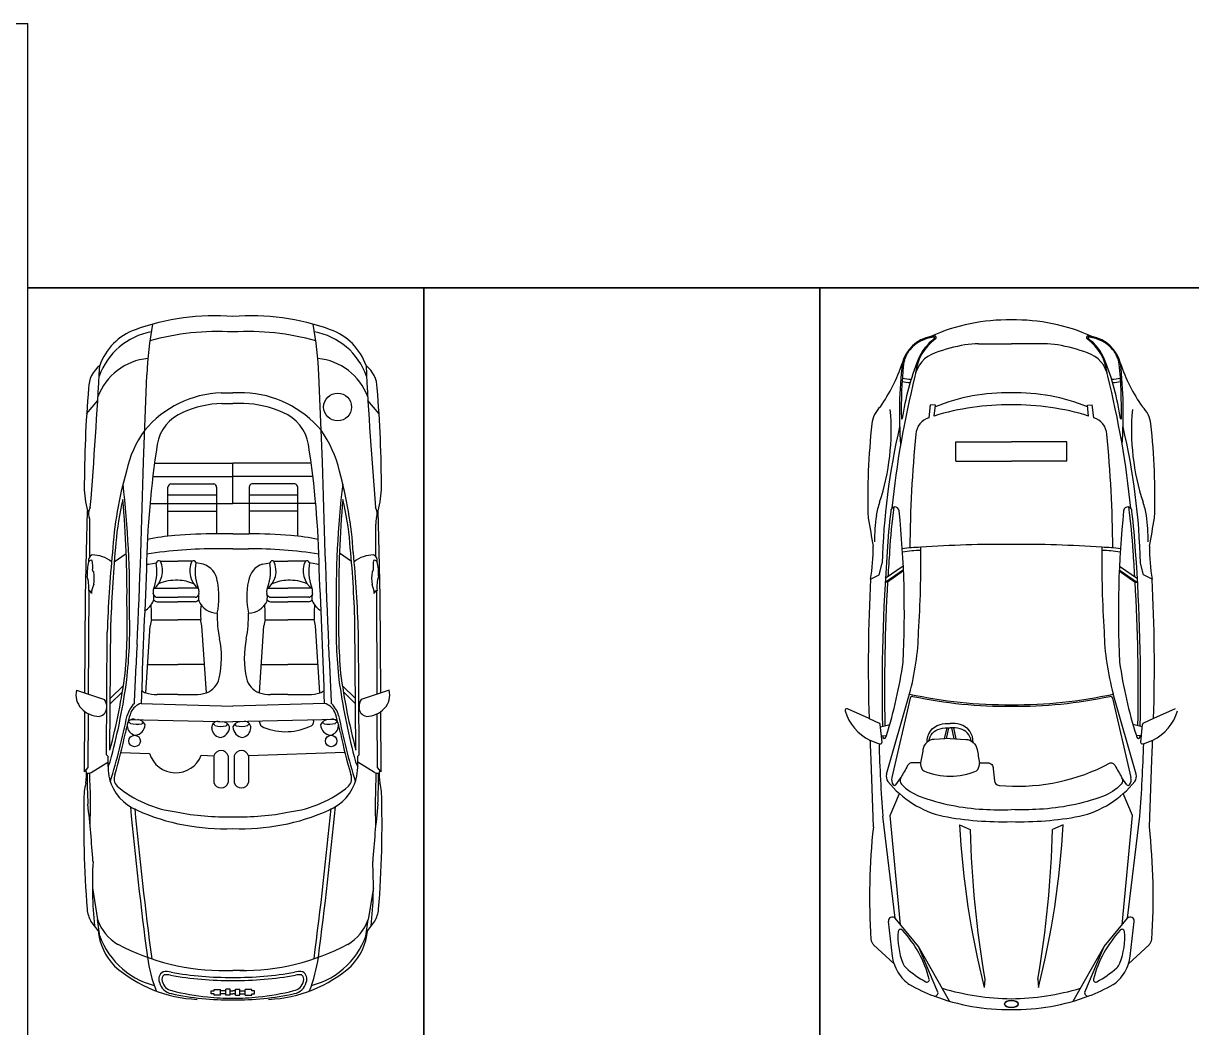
# Model space of a CAD drawing. Header units: inches. Extents: x 484217 to 497210, y -26946 to -21493.
# Drawn here: x 491169 to 491465, y -22545.8 to -22291.3 of the extents above; entities that cross this region are included whole.
import ezdxf

# ---------------------------------------------------------------- set-up
doc = ezdxf.new("R2010")
doc.units = ezdxf.units.IN
doc.header["$LTSCALE"] = 20
doc.header["$MEASUREMENT"] = 0
for name, color, linetype in [('ceco.net 217 Nissan Z350 - top', 145, 'Continuous'), ('ceco.net 92', 9, 'Continuous'), ('Parking', 7, 'Continuous')]:
    doc.layers.add(name, color=color, linetype=linetype)

msp = doc.modelspace()

# ---------------------------------------------------------------- linework, layer by layer
at = {"layer": 'ceco.net 217 Nissan Z350 - top'}
for p, q in [((491410.99, -22372.49), (491419.3, -22372.49)), ((491427.61, -22372.49), (491419.3, -22372.49)), ((491398.45, -22391.21), (491398.84, -22387.92)), ((491400.05, -22388.07), (491398.84, -22387.92)), ((491399.72, -22390.79), (491400.05, -22388.07)), ((491438.56, -22388.07), (491439.77, -22387.92)), ((491438.88, -22390.79), (491438.56, -22388.07)), ((491440.16, -22391.21), (491439.77, -22387.92)), ((491405.28, -22402.23), (491405.28, -22397.35)), ((491405.28, -22397.35), (491419.3, -22397.35)), ((491433.33, -22397.35), (491419.3, -22397.35)), ((491433.33, -22402.23), (491433.33, -22397.35)), ((491405.28, -22402.23), (491419.3, -22402.23)), ((491433.33, -22402.23), (491419.3, -22402.23)), ((491391.93, -22428.82), (491387.38, -22431.96)), ((491446.68, -22428.82), (491451.23, -22431.96)), ((491391.97, -22429.78), (491387.32, -22432.99)), ((491391.98, -22430.05), (491387.94, -22432.85)), ((491446.62, -22430.05), (491450.67, -22432.85)), ((491446.63, -22429.78), (491451.29, -22432.99)), ((491387.94, -22432.85), (491387.32, -22432.99)), ((491450.67, -22432.85), (491451.29, -22432.99)), ((491387.68, -22481.55), (491393.51, -22461.19)), ((491450.93, -22481.55), (491445.1, -22461.19)), ((491393.64, -22462.28), (491389, -22482.36)), ((491444.96, -22462.28), (491449.61, -22482.36)), ((491383.28, -22467.47), (491377.77, -22465.02)), ((491460.84, -22465.02), (491455.33, -22467.47)), ((491383.28, -22467.47), (491385.83, -22468.6)), ((491386.55, -22473.4), (491386.07, -22468.93)), ((491386.13, -22469.52), (491388.5, -22468.93)), ((491402.94, -22469.81), (491402.32, -22472.59)), ((491403.4, -22469.81), (491402.79, -22472.56)), ((491404.15, -22469.81), (491404.76, -22472.56)), ((491404.62, -22469.81), (491405.23, -22472.59)), ((491452.47, -22469.52), (491450.1, -22468.93)), ((491452.06, -22473.4), (491452.53, -22468.93)), ((491455.33, -22467.47), (491452.77, -22468.6)), ((491386.38, -22471.79), (491387.64, -22471.78)), ((491452.23, -22471.79), (491450.97, -22471.78)), ((491383.73, -22477.9), (491383.73, -22477.9)), ((491383.73, -22477.9), (491384.34, -22494.86)), ((491454.27, -22494.86), (491454.87, -22477.9)), ((491454.87, -22477.9), (491454.87, -22477.9)), ((491390.05, -22484.23), (491391.28, -22482.46)), ((491448.56, -22484.23), (491447.32, -22482.46)), ((491388.64, -22491.99), (491390.94, -22486.46)), ((491449.96, -22491.99), (491447.66, -22486.46)), ((491389.87, -22518.04), (491386.76, -22492.19)), ((491391.24, -22519.69), (491388.64, -22491.99)), ((491447.37, -22519.69), (491449.96, -22491.99)), ((491448.74, -22518.04), (491451.84, -22492.19)), ((491406.16, -22494.34), (491408.87, -22495.6)), ((491432.45, -22494.34), (491429.73, -22495.6)), ((491389.19, -22527.69), (491388.16, -22518.87)), ((491395.8, -22525.2), (491389.87, -22518.04)), ((491442.81, -22525.2), (491448.74, -22518.04)), ((491449.42, -22527.69), (491450.45, -22518.87)), ((491384.38, -22524.75), (491389.59, -22529.56)), ((491400.72, -22536.76), (491395.8, -22525.2)), ((491403.61, -22539.06), (491395.8, -22525.2)), ((491434.99, -22539.06), (491442.81, -22525.2)), ((491437.89, -22536.76), (491442.81, -22525.2)), ((491449.01, -22529.56), (491454.22, -22524.75)), ((491412.55, -22533.5), (491412.44, -22535.59)), ((491426.05, -22533.5), (491426.16, -22535.59))]:
    msp.add_line(p, q, dxfattribs=at)
for points in [[(491438.78, -22370.54, -0.025591), (491439.7, -22370.65, -0.019947)], [(491397.96, -22473.53, -0.358011), (491401.25, -22468.94, -0.087142), (491403.78, -22468.72)], [(491398.43, -22473.11, -0.316561), (491401.25, -22470.06, -0.087142), (491403.78, -22469.84)], [(491409.59, -22473.53, 0.358011), (491406.31, -22468.94, 0.087142), (491403.78, -22468.72)], [(491409.13, -22473.11, 0.316561), (491406.31, -22470.06, 0.087142), (491403.78, -22469.84)], [(491403.78, -22472.51), (491399.78, -22472.72, 0.352581), (491396.91, -22475.28, -0.008047), (491396.3, -22478.66), (491394.25, -22478.66, 0.270521), (491393.02, -22479.38, -0.000614), (491391.28, -22482.46, 0.331797), (491391.49, -22484.1, 0.11427), (491396.2, -22487.17, 0.074246), (491412.18, -22490.45, 0.021686), (491419.3, -22490.53, 0.021686)], [(491403.78, -22472.51), (491407.77, -22472.72, -0.352581), (491410.64, -22475.28, 0.008047), (491411.25, -22478.66), (491413.3, -22478.66)], [(491413.3, -22478.66, -0.460181), (491414.72, -22480.15), (491415, -22483.21, 0.361883), (491416.18, -22484.39, 0.136022), (491442.58, -22479.61, 0.015575)], [(491442.58, -22479.61), (491444.35, -22478.66, -0.270521), (491445.58, -22479.38, 0.000614), (491447.32, -22482.46, -0.331797), (491447.12, -22484.1, -0.11427), (491442.41, -22487.17, -0.074246), (491426.43, -22490.45, -0.021686), (491419.3, -22490.53)], [(491389.59, -22529.56, -0.046528), (491389.19, -22527.69)]]:
    msp.add_lwpolyline(points, format="xyb", dxfattribs=at)
for points in [[(491383.63, -22432.15), (491385.79, -22431.01), (491386.6, -22428.11)], [(491454.97, -22432.15), (491452.81, -22431.01), (491452.01, -22428.11)]]:
    msp.add_lwpolyline(points, dxfattribs=at)
for centre, radius, start, end in [((491418.28, -22413.17), 46.73, 88.7466, 114.4933), ((491420.32, -22413.17), 46.73, 65.5067, 91.2534), ((491400.47, -22379.58), 9.06, 99.9041, 166.3752), ((491400.59, -22379.96), 9.2, 95.9051, 139.5878), ((491407.18, -22381.2), 12.2, 125.5257, 173.823), ((491407.9, -22381.75), 13.33, 127.4553, 156.508), ((491400.47, -22379.58), 9.06, 94.0403, 99.9041), ((491399.67, -22371.01), 0.203, 307.4553, 95.9051), ((491399.86, -22370.94), 0.407, 305.5257, 94.0403), ((491410.99, -22392.82), 20.33, 90, 99.7499), ((491427.61, -22392.82), 20.33, 80.2501, 90), ((491438.75, -22370.94), 0.407, 85.9597, 234.4743), ((491431.42, -22381.2), 12.2, 6.177, 54.4743), ((491438.94, -22371.01), 0.203, 84.0949, 232.5447), ((491430.71, -22381.75), 13.33, 23.492, 52.5447), ((491438.01, -22379.96), 9.2, 40.4122, 84.0949), ((491438.14, -22379.58), 9.06, 13.6248, 80.0959), ((491399.93, -22379.02), 8.09, 141.6225, 169.9734), ((491402.27, -22381.94), 7.5, 107.4846, 170.5223), ((491415.02, -22416.29), 44.14, 99.7499, 109.876), ((491423.58, -22416.29), 44.14, 70.124, 80.2501), ((491436.33, -22381.94), 7.5, 9.4777, 72.5154), ((491438.68, -22379.02), 8.09, 10.0266, 38.3775), ((491351.97, -22364.32), 41.8, 324.7755, 341.7013), ((491502.42, -22390), 111.47, 173.5323, 184.1267), ((491518.03, -22389.32), 126.61, 174.694, 180.9527), ((491460.33, -22401.88), 69.48, 158.5248, 171.3592), ((491378.27, -22401.88), 69.48, 8.6408, 21.4752), ((491320.58, -22389.32), 126.61, 359.0473, 5.306), ((491336.19, -22390), 111.47, 355.8733, 6.4677), ((491486.63, -22364.32), 41.8, 198.2987, 215.2245), ((491626.75, -22438.37), 238.94, 166.0343, 174.1895), ((491394.75, -22364.57), 16.94, 259.5486, 267.1496), ((491211.86, -22438.37), 238.94, 5.8105, 13.9657), ((491443.85, -22364.57), 16.94, 272.8504, 280.4514), ((491394.75, -22364.57), 17.76, 259.8693, 266.5027), ((491443.85, -22364.57), 17.76, 273.4973, 280.1307), ((491417.91, -22431.8), 46.87, 88.3019, 112.4712), ((491420.69, -22431.8), 46.87, 67.5288, 91.6981), ((491390.87, -22393.47), 6.93, 133.2966, 174.4955), ((491331.93, -22394.51), 56.94, 341.493, 5.3704), ((491418.45, -22451.21), 63.25, 89.2268, 107.2211), ((491420.16, -22451.21), 63.25, 72.7789, 90.7732), ((491506.67, -22394.51), 56.94, 174.6296, 198.507), ((491447.74, -22393.47), 6.93, 5.5045, 46.7034), ((491548.43, -22411.26), 165.49, 173.5977, 181.8724), ((491391.54, -22391.42), 0.102, 180.9527, 351.3592), ((491399.95, -22395.85), 4.88, 108.4757, 174.5355), ((491418.45, -22451.21), 63.25, 108.4365, 108.4757), ((491420.16, -22451.21), 63.25, 71.5243, 71.5635), ((491438.65, -22395.85), 4.88, 5.4645, 71.5243), ((491447.07, -22391.42), 0.102, 188.6408, 359.0473), ((491290.17, -22411.26), 165.49, 358.1276, 6.4023), ((491557.6, -22432.32), 171.05, 166.8904, 178.5895), ((491729.15, -22427.34), 335.58, 174.5355, 179.4658), ((491109.45, -22427.34), 335.58, 0.5342, 5.4645), ((491281.01, -22432.32), 171.05, 1.4105, 13.1096), ((491405.2, -22419.04), 20.33, 161.493, 171.3658), ((491534.89, -22433.35), 146.67, 172.3693, 176.78), ((491389.81, -22414.88), 1.05, 4.2807, 184.2807), ((491448.79, -22414.88), 1.05, 355.7193, 175.7193), ((491303.72, -22433.35), 146.67, 3.22, 7.6307), ((491433.4, -22419.04), 20.33, 8.6342, 18.507), ((493407.31, -22054.67), 2056.39, 190.13882, 190.34053), ((491424.01, -22421.89), 39.35, 171.3658, 181.1753), ((491534.28, -22433.35), 146.67, 172.7976, 176.78), ((491144.64, -22440.47), 247.56, 357.0673, 5.9516), ((491693.97, -22440.47), 247.56, 174.0484, 182.9327), ((491304.33, -22433.35), 146.67, 3.22, 7.2024), ((491414.6, -22421.89), 39.35, 358.8247, 8.6342), ((489430.65, -22054.55), 2057.05, 349.65951, 349.86115), ((491333.78, -22423.88), 50.53, 350.578, 0.0994), ((491857.14, -22459.84), 470.58, 175.7675, 181.1621), ((491857.75, -22459.84), 470.58, 175.7675, 176.5495), ((491396.77, -22456.17), 32.12, 90.6726, 99.1168), ((491396.77, -22456.17), 31.31, 90.6802, 99.2602), ((491085.58, -22426.52), 310.82, 356.5007, 0.4537), ((491416.88, -22709.93), 286.61, 89.5164, 94.0995), ((491421.72, -22709.93), 286.61, 85.9005, 90.4836), ((491753.02, -22426.52), 310.82, 179.5463, 183.4993), ((491441.83, -22456.17), 31.31, 80.7398, 89.3198), ((491441.83, -22456.17), 32.12, 80.8832, 89.3274), ((490980.86, -22459.84), 470.58, 3.4505, 4.2325), ((490981.47, -22459.84), 470.58, 358.8379, 4.2325), ((491504.82, -22423.88), 50.53, 179.9006, 189.422), ((491809.06, -22454.11), 426, 177.0446, 181.7963), ((491857.75, -22459.84), 470.58, 176.711, 181.1438), ((490980.86, -22459.84), 470.58, 358.8562, 3.289), ((491029.54, -22454.11), 426, 358.2037, 2.9554), ((491328.11, -22443.53), 67.74, 344.884, 358.3444), ((491510.49, -22443.53), 67.74, 181.6556, 195.116), ((491280.15, -22437.52), 112.82, 342.3221, 352.0432), ((491558.46, -22437.52), 112.82, 187.9568, 197.6779), ((491418.33, -22349.06), 114.89, 257.5192, 270.486), ((491420.28, -22349.06), 114.89, 269.514, 282.4808), ((491394.23, -22462.42), 0.61, 77.9589, 166.9841), ((491418.33, -22349.46), 114.89, 257.9589, 270.486), ((491420.28, -22349.46), 114.89, 269.514, 282.0411), ((491444.37, -22462.42), 0.61, 13.0159, 102.0411), ((491377.6, -22465.39), 0.407, 66.0281, 196.2112), ((491388.71, -22462.16), 11.98, 196.2112, 244.1117), ((491449.89, -22462.16), 11.98, 295.8883, 343.7888), ((491385.67, -22468.97), 0.407, 6.0515, 66.0281), ((491452.94, -22468.97), 0.407, 113.9719, 173.9485), ((491388.71, -22462.16), 11.98, 244.1117, 257.1585), ((491809.06, -22454.11), 426, 182.532, 183.201), ((491857.14, -22459.84), 470.58, 181.4548, 181.4893), ((491387.12, -22472.06), 0.407, 181.4893, 342.1051), ((491280.15, -22437.52), 112.82, 342.1051, 342.3221), ((491558.46, -22437.52), 112.82, 197.6779, 197.8949), ((491451.49, -22472.06), 0.407, 197.8949, 358.5107), ((490981.47, -22459.84), 470.58, 358.5107, 358.5452), ((491449.89, -22462.16), 11.98, 282.8415, 295.8883), ((491029.54, -22454.11), 426, 356.799, 357.468), ((491749.51, -22463.75), 363.87, 181.5779, 184.4821), ((491386.14, -22473.44), 0.407, 257.1585, 6.0515), ((491089.09, -22463.75), 363.87, 355.5179, 358.4221), ((491452.46, -22473.44), 0.407, 173.9485, 282.8415), ((491399.78, -22478.66), 3.48, 180, 208.5339), ((491407.78, -22478.66), 3.48, 331.4661, 0), ((491389.63, -22482.11), 2.03, 164.0101, 218.3433), ((491397.44, -22479.94), 0.813, 208.5339, 246.162), ((491403.78, -22465.58), 16.5, 246.162, 293.838), ((491410.12, -22479.94), 0.813, 293.838, 331.4661), ((491448.97, -22482.11), 2.03, 321.6567, 15.9899), ((491407.54, -22467.94), 24.87, 218.3433, 257.2458), ((491391.23, -22482.88), 2.29, 166.9841, 216.4286), ((491389.71, -22483.99), 0.407, 216.4286, 325.1391), ((491431.06, -22467.94), 24.87, 282.7542, 321.6567), ((491448.89, -22483.99), 0.407, 214.8609, 323.5714), ((491447.38, -22482.88), 2.29, 323.5714, 13.0159), ((491416.99, -22412.84), 80.75, 259.34, 271.642), ((491421.62, -22412.84), 80.75, 268.358, 280.66), ((491545.55, -22512.54), 162.17, 173.7429, 183.8369), ((491621.25, -22482.66), 215.41, 183.1086, 194.2224), ((491677.53, -22488.65), 268.75, 181.4821, 189.6074), ((491161.07, -22488.65), 268.75, 350.3926, 358.5179), ((491217.35, -22482.66), 215.41, 345.7776, 356.8914), ((491293.06, -22512.54), 162.17, 356.1631, 6.2571), ((491389.17, -22518.78), 1.02, 46.6747, 185.0064), ((491449.43, -22518.78), 1.02, 354.9936, 133.3253), ((491385.76, -22523.25), 2.03, 183.8369, 227.2292), ((491408.33, -22522.96), 17.75, 174.9509, 201.4207), ((491391.26, -22521.45), 0.61, 42.5307, 174.9509), ((491369.89, -22541.06), 29.61, 14.8524, 42.5307), ((491468.71, -22541.06), 29.61, 137.4693, 165.1476), ((491430.27, -22522.96), 17.75, 338.5793, 5.0491), ((491447.35, -22521.45), 0.61, 5.0491, 137.4693), ((491452.84, -22523.25), 2.03, 312.7708, 356.1631), ((491439.19, -22526.46), 10.3, 342.4749, 353.1305), ((491399.42, -22526.46), 10.3, 197.5251, 223.6542), ((491394.65, -22528.33), 3.05, 201.4207, 228.3489), ((491411.14, -22509.79), 27.87, 228.3489, 240.9818), ((491427.46, -22509.79), 27.87, 299.0182, 311.6511), ((491443.96, -22528.33), 3.05, 311.6511, 338.5793), ((491439.19, -22526.46), 10.3, 316.3458, 342.4749), ((491397.26, -22528.52), 7.32, 223.6542, 239.3683), ((491412.22, -22503.26), 36.68, 239.3683, 249.9403), ((491397.92, -22533.62), 0.61, 240.9818, 14.8524), ((491426.39, -22503.26), 36.68, 290.0597, 300.6317), ((491440.69, -22533.62), 0.61, 165.1476, 299.0182), ((491441.35, -22528.52), 7.32, 300.6317, 316.3458), ((491399.93, -22536.95), 0.813, 248.9914, 13.5083), ((491418.29, -22489.13), 52.04, 248.9914, 271.1113), ((491419.93, -22475.03), 63.41, 253.3447, 269.432), ((491418.67, -22475.03), 63.41, 270.568, 286.6553), ((491420.31, -22489.13), 52.04, 268.8887, 291.0086), ((491438.68, -22536.95), 0.813, 166.4917, 291.0086)]:
    msp.add_arc(centre, radius, start, end, dxfattribs=at)
at = {"layer": 'ceco.net 217 Nissan Z350 - top', "extrusion": (0, 0, -1)}
msp.add_ellipse((491419.3, -22539.77), major_axis=(-1.74, 0), ratio=0.521468, dxfattribs=at)
at = {"layer": 'ceco.net 217 Nissan Z350 - top'}
msp.add_ellipse((491419.3, -22539.77), major_axis=(1.74, 0), ratio=0.521468, dxfattribs=at)
at = {"layer": 'ceco.net 92', "linetype": 'ByBlock', "ltscale": 0.4}
for p, q in [((491199.44, -22402.44), (491200.35, -22380.36)), ((491244.77, -22402.44), (491243.86, -22380.36)), ((491185.07, -22390.25), (491187.88, -22386.87)), ((491219.12, -22384.93), (491222.11, -22384.93)), ((491225.09, -22384.93), (491222.11, -22384.93)), ((491259.14, -22390.25), (491256.33, -22386.87)), ((491219.33, -22387.6), (491222.11, -22387.6)), ((491224.88, -22387.6), (491222.11, -22387.6)), ((491202.26, -22402.71), (491222.11, -22402.71)), ((491241.95, -22402.71), (491222.11, -22402.71)), ((491222.11, -22412.97), (491222.11, -22402.71)), ((491201.83, -22406.08), (491222.11, -22406.08)), ((491206.41, -22407.98), (491217.26, -22407.98)), ((491242.38, -22406.08), (491222.11, -22406.08)), ((491237.8, -22407.98), (491226.95, -22407.98)), ((491205.67, -22421.24), (491205.67, -22408.85)), ((491205.67, -22410.75), (491217.99, -22410.75)), ((491217.99, -22408.85), (491217.99, -22420.61)), ((491226.22, -22408.85), (491226.22, -22420.61)), ((491226.22, -22410.75), (491238.54, -22410.75)), ((491238.54, -22421.24), (491238.54, -22408.85)), ((491201.11, -22412.97), (491222.11, -22412.97)), ((491243.1, -22412.97), (491222.11, -22412.97)), ((491185.04, -22425.08), (491185.31, -22414.82)), ((491205.67, -22414.86), (491217.99, -22414.86)), ((491238.54, -22414.86), (491226.22, -22414.86)), ((491259.17, -22425.08), (491258.9, -22414.82)), ((491185.85, -22426.43), (491185.89, -22418.23)), ((491258.36, -22426.43), (491258.32, -22418.23)), ((491222.11, -22420.61), (491217.99, -22420.61)), ((491222.11, -22420.61), (491226.22, -22420.61)), ((491184.75, -22436.53), (491185.04, -22425.08)), ((491192.04, -22427.73), (491195.1, -22425.64)), ((491222.11, -22424.44), (491218.17, -22424.44)), ((491222.11, -22424.44), (491226.04, -22424.44)), ((491252.16, -22427.64), (491249.12, -22425.53)), ((491259.46, -22436.53), (491259.17, -22425.08)), ((491200.84, -22428.3), (491202.68, -22427.99)), ((491203.74, -22427.54), (491208.2, -22427.54)), ((491211.7, -22427.54), (491208.2, -22427.54)), ((491214.61, -22428.3), (491212.77, -22427.99)), ((491229.6, -22428.3), (491231.44, -22427.99)), ((491232.51, -22427.54), (491236.01, -22427.54)), ((491240.47, -22427.54), (491236.01, -22427.54)), ((491243.37, -22428.3), (491241.54, -22427.99)), ((491202.32, -22434.37), (491208.2, -22434.37)), ((491213.12, -22434.37), (491208.2, -22434.37)), ((491231.09, -22434.37), (491236.01, -22434.37)), ((491241.89, -22434.37), (491236.01, -22434.37)), ((491184.64, -22460.95), (491184.75, -22436.53)), ((491185.56, -22461.26), (491185.67, -22435)), ((491202.9, -22436.73), (491208.2, -22436.73)), ((491212.54, -22436.73), (491208.2, -22436.73)), ((491231.67, -22436.73), (491236.01, -22436.73)), ((491241.31, -22436.73), (491236.01, -22436.73)), ((491258.65, -22461.26), (491258.54, -22435)), ((491259.57, -22460.95), (491259.46, -22436.53)), ((491202.91, -22437.89), (491208.2, -22437.89)), ((491212.53, -22437.89), (491208.2, -22437.89)), ((491231.68, -22437.89), (491236.01, -22437.89)), ((491241.3, -22437.89), (491236.01, -22437.89)), ((491190.97, -22475.42), (491191.19, -22443.1)), ((491201.47, -22442.45), (491208.2, -22442.45)), ((491213.98, -22442.45), (491208.2, -22442.45)), ((491230.23, -22442.45), (491236.01, -22442.45)), ((491242.75, -22442.45), (491236.01, -22442.45)), ((491253.24, -22475.42), (491253.02, -22443.1)), ((491190.09, -22476.66), (491190.3, -22445.56)), ((491200.05, -22460.92), (491201.19, -22443.94)), ((491215.4, -22460.92), (491214.25, -22443.94)), ((491228.81, -22460.92), (491229.96, -22443.94)), ((491244.16, -22460.92), (491243.02, -22443.94)), ((491254.12, -22476.66), (491253.91, -22445.56)), ((491200.53, -22453.78), (491208.2, -22453.78)), ((491214.91, -22453.78), (491208.2, -22453.78)), ((491229.3, -22453.78), (491236.01, -22453.78)), ((491243.68, -22453.78), (491236.01, -22453.78)), ((491182.53, -22460.24), (491189.58, -22462.61)), ((491191.05, -22463.72), (491194.12, -22460.72)), ((491191.06, -22462.37), (491194.38, -22459.1)), ((491208.2, -22461.36), (491202.9, -22461.36)), ((491208.2, -22461.36), (491212.54, -22461.36)), ((491236.01, -22461.36), (491231.67, -22461.36)), ((491236.01, -22461.36), (491241.31, -22461.36)), ((491253.15, -22462.37), (491249.83, -22459.1)), ((491253.16, -22463.72), (491250.1, -22460.72)), ((491261.68, -22460.24), (491254.63, -22462.61)), ((491198.86, -22463.6), (491222.11, -22464.27)), ((491245.35, -22463.6), (491222.11, -22464.27)), ((491184.56, -22480.92), (491184.62, -22465.68)), ((491185.48, -22479.87), (491185.54, -22466.24)), ((491258.73, -22479.87), (491258.67, -22466.24)), ((491259.65, -22480.92), (491259.59, -22465.68)), ((491195.7, -22467.66), (491222.11, -22468.31)), ((491248.51, -22467.66), (491222.11, -22468.31)), ((491193.75, -22476.03), (491201.01, -22476.29)), ((491250.46, -22476.03), (491226.08, -22476.9)), ((491186.2, -22481.08), (491190.44, -22478.53)), ((491190.46, -22476.96), (491190.09, -22476.66)), ((491214.08, -22476.76), (491217.32, -22476.87)), ((491217.31, -22476.9), (491217.31, -22483.68)), ((491220.93, -22476.9), (491220.93, -22483.68)), ((491222.47, -22476.9), (491222.47, -22483.68)), ((491226.08, -22476.9), (491226.08, -22483.68)), ((491253.75, -22476.96), (491254.12, -22476.66)), ((491258.01, -22481.08), (491253.77, -22478.53)), ((491184.56, -22480.92), (491185.48, -22479.87)), ((491259.65, -22480.92), (491258.73, -22479.87)), ((491186.52, -22510.34), (491187.85, -22518.4)), ((491257.69, -22510.34), (491256.36, -22518.4)), ((491187.96, -22521.19), (491186.16, -22518.79)), ((491188.4, -22522.55), (491187.85, -22518.4)), ((491255.82, -22522.55), (491256.36, -22518.4)), ((491256.26, -22521.19), (491258.05, -22518.79)), ((491219.24, -22531.3), (491222.11, -22531.3)), ((491224.97, -22531.3), (491222.11, -22531.3)), ((491216.64, -22537.17), (491216.64, -22536.42)), ((491216.64, -22536.42), (491217.33, -22536.42)), ((491217.33, -22537.17), (491216.64, -22537.17)), ((491217.33, -22536.08), (491218.98, -22536.08)), ((491217.33, -22536.42), (491217.33, -22536.08)), ((491217.33, -22537.54), (491217.33, -22537.17)), ((491218.98, -22537.54), (491217.33, -22537.54)), ((491218.98, -22537.54), (491218.98, -22536.08)), ((491220.35, -22536.41), (491218.98, -22536.41)), ((491220.35, -22537.21), (491218.98, -22537.21)), ((491220.35, -22537.53), (491220.35, -22535.98)), ((491221.46, -22535.98), (491220.35, -22535.98)), ((491221.46, -22537.53), (491220.35, -22537.53)), ((491221.46, -22537.53), (491221.46, -22535.98)), ((491221.46, -22536.41), (491222.11, -22536.41)), ((491221.46, -22537.21), (491222.11, -22537.21)), ((491222.75, -22536.41), (491222.11, -22536.41)), ((491222.75, -22537.21), (491222.11, -22537.21)), ((491222.75, -22537.53), (491222.75, -22535.98)), ((491222.75, -22535.98), (491223.86, -22535.98)), ((491222.75, -22537.53), (491223.86, -22537.53)), ((491223.86, -22537.53), (491223.86, -22535.98)), ((491223.86, -22536.41), (491225.23, -22536.41)), ((491223.86, -22537.21), (491225.23, -22537.21)), ((491226.88, -22536.08), (491225.23, -22536.08)), ((491225.23, -22537.54), (491225.23, -22536.08)), ((491225.23, -22537.54), (491226.88, -22537.54)), ((491226.88, -22536.42), (491226.88, -22536.08)), ((491227.57, -22536.42), (491226.88, -22536.42)), ((491226.88, -22537.17), (491227.57, -22537.17)), ((491226.88, -22537.54), (491226.88, -22537.17)), ((491227.57, -22537.17), (491227.57, -22536.42))]:
    msp.add_line(p, q, dxfattribs=at)
for centre, radius in [((491248.63, -22388.51), 3.53), ((491197.22, -22473.14), 1.46), ((491246.99, -22473.14), 1.46)]:
    msp.add_circle(centre, radius, dxfattribs=at)
for centre, radius, start, end in [((491217.23, -22423.13), 57.73, 85.1527, 110.1177), ((491226.98, -22423.13), 57.73, 69.8823, 94.8473), ((491204.65, -22386.61), 17.46, 100.6567, 160.0564), ((491202.36, -22382.86), 14.81, 109.6924, 160.8549), ((491283.29, -22382.99), 82.98, 169.2493, 178.1871), ((491218.39, -22433.65), 64.27, 86.6883, 105.6387), ((491225.82, -22433.65), 64.27, 74.3613, 93.3117), ((491160.92, -22382.99), 82.98, 1.8129, 10.7507), ((491239.56, -22386.61), 17.46, 19.9436, 79.3433), ((491241.85, -22382.86), 14.81, 19.1451, 70.3076), ((491192.79, -22383.73), 7.23, 127.6439, 179.7412), ((489970.18, -22315.4), 1219.8, 355.36643, 357.05785), ((491201.93, -22391.05), 14.89, 95.1855, 159.9599), ((491242.28, -22391.05), 14.89, 20.0401, 84.8145), ((492474.03, -22315.4), 1219.8, 182.94215, 184.63357), ((491251.42, -22383.73), 7.23, 0.2588, 52.3561), ((491489.97, -22409.39), 305.5, 175.1765, 180.0216), ((490954.24, -22409.39), 305.5, 359.9784, 4.8235), ((491220.06, -22411.35), 26.44, 92.0343, 140.1143), ((491224.15, -22411.35), 26.44, 39.8857, 87.9657), ((491213.35, -22399.67), 10.53, 111.7101, 170.897), ((491220.31, -22414.22), 26.64, 92.0984, 114.0437), ((491223.9, -22414.22), 26.64, 65.9563, 87.9016), ((491230.86, -22399.67), 10.53, 9.103, 68.2899), ((491222.02, -22410.6), 27.52, 143.9343, 167.7068), ((491222.19, -22410.6), 27.52, 12.2932, 36.0657), ((491429.3, -22433.48), 229.11, 171.0919, 179.0334), ((491014.91, -22433.48), 229.11, 0.9666, 8.9081), ((491292.55, -22432.07), 101.18, 164.3305, 176.2171), ((489265.61, -22358.71), 1934.33, 357.33196, 358.7046), ((493178.6, -22358.71), 1934.33, 181.2954, 182.66804), ((491151.66, -22432.07), 101.18, 3.7829, 15.6695), ((490945.63, -22436.83), 250.33, 359.066, 6.6276), ((491206.57, -22408.87), 0.901, 100.5292, 179.2673), ((491217.09, -22408.87), 0.901, 0.7327, 79.4708), ((491227.12, -22408.87), 0.901, 100.5292, 179.2673), ((491237.64, -22408.87), 0.901, 0.7327, 79.4708), ((491498.58, -22436.83), 250.33, 173.3724, 180.934), ((491208.36, -22408.47), 23.91, 182.4883, 197.2956), ((491235.85, -22408.47), 23.91, 342.7044, 357.5117), ((491188.23, -22415.45), 2.7, 145.9627, 202.8464), ((491261.25, -22428.36), 68.99, 166.2306, 175.4868), ((490923.06, -22435.79), 272.23, 359.4389, 5.0266), ((491521.15, -22435.79), 272.23, 174.9734, 180.5611), ((491182.96, -22428.36), 68.99, 4.5132, 13.7694), ((491255.98, -22415.45), 2.7, 337.1536, 34.0373), ((491180.85, -22417.8), 5.06, 355.0531, 14.8779), ((491263.36, -22417.8), 5.06, 165.1221, 184.9469), ((491213.89, -22488.76), 68.02, 95.4594, 101.3809), ((491220.24, -22599.16), 178.57, 90.7214, 94.1173), ((491223.97, -22599.16), 178.57, 85.8827, 89.2786), ((491230.32, -22488.76), 68.02, 78.6191, 84.5406), ((491480.72, -22453.97), 290.54, 174.3558, 178.3419), ((491481.61, -22451.51), 290.54, 174.3558, 178.3419), ((491217.69, -22538.8), 114.37, 89.7605, 98.7394), ((491226.52, -22538.8), 114.37, 81.2606, 90.2395), ((490962.6, -22451.51), 290.54, 1.6581, 5.6442), ((490963.49, -22453.97), 290.54, 1.6581, 5.6442), ((491198.55, -22430.86), 13.37, 166.3848, 182.3157), ((491186.99, -22427.37), 1.48, 111.7287, 193.4079), ((491186.18, -22428.05), 0.708, 65.2059, 151.6073), ((491186.41, -22434.06), 8.07, 52.0438, 89.7332), ((491178.72, -22428.84), 7.89, 352.5852, 10.4484), ((491202.58, -22433.36), 5.35, 109.0023, 115.9052), ((491198.45, -22430), 5.84, 307.0727, 24.9288), ((491191.09, -22430.17), 11.79, 340.8012, 10.663), ((491203.39, -22428.2), 0.748, 62.3182, 163.667), ((491217, -22430), 5.84, 155.0712, 232.9273), ((491212.05, -22428.2), 0.748, 16.333, 117.6818), ((491224.35, -22430.17), 11.79, 169.337, 199.1988), ((491212.86, -22433.36), 5.35, 7.616, 70.9977), ((491231.35, -22433.36), 5.35, 109.0023, 172.384), ((491227.21, -22430), 5.84, 307.0727, 24.9288), ((491219.86, -22430.17), 11.79, 340.8012, 10.663), ((491232.16, -22428.2), 0.748, 62.3182, 163.667), ((491245.76, -22430), 5.84, 155.0712, 232.9273), ((491240.82, -22428.2), 0.748, 16.333, 117.6818), ((491253.12, -22430.17), 11.79, 169.337, 199.1988), ((491241.63, -22433.36), 5.35, 64.0948, 70.9977), ((491257.8, -22434.06), 8.07, 90.2668, 127.9562), ((491265.5, -22428.84), 7.89, 169.5516, 187.4148), ((491258.03, -22428.05), 0.708, 28.3927, 114.7941), ((491257.22, -22427.37), 1.48, 346.5921, 68.2713), ((491245.66, -22430.86), 13.37, 357.6843, 13.6152), ((491176.78, -22434.14), 8.85, 354.6053, 18.0669), ((491187.75, -22429.33), 1.32, 203.4077, 226.8454), ((491175.39, -22431.92), 11.57, 352.1001, 8.0858), ((495003.58, -22599.3), 3807.14, 177.44556, 177.95741), ((487440.63, -22599.3), 3807.14, 2.04259, 2.55444), ((491268.82, -22431.92), 11.57, 171.9142, 187.8999), ((491256.46, -22429.33), 1.32, 313.1546, 336.5923), ((491267.43, -22434.14), 8.85, 161.9331, 185.3947), ((491191.69, -22435.94), 5.41, 153.3599, 177.9838), ((491204.17, -22435.23), 2.28, 148.7648, 192.6795), ((491207.61, -22443.35), 10.94, 86.9014, 113.4623), ((491207.83, -22443.35), 10.94, 66.5377, 88.0393), ((491211.27, -22435.23), 2.28, 347.3205, 31.2352), ((491198.86, -22436.67), 19.73, 348.0371, 11.7621), ((491245.35, -22436.67), 19.73, 168.2379, 191.9629), ((491232.94, -22435.23), 2.28, 148.7648, 192.6795), ((491236.38, -22443.35), 10.94, 91.9607, 113.4623), ((491236.6, -22443.35), 10.94, 66.5377, 93.0986), ((491240.04, -22435.23), 2.28, 347.3205, 31.2352), ((491252.52, -22435.94), 5.41, 2.0162, 26.6401), ((491185.41, -22435.83), 0.871, 5.5379, 78.6283), ((491197.24, -22435.62), 5.14, 299.3849, 337.6025), ((491198.11, -22436.76), 3.98, 348.0554, 14.988), ((491203.31, -22436.32), 1.62, 218.5437, 255.9113), ((491203.07, -22435.48), 1.26, 215.6692, 262.0941), ((491212.14, -22436.32), 1.62, 284.0887, 321.4563), ((491212.37, -22435.48), 1.26, 277.9059, 324.3308), ((491217.34, -22436.76), 3.98, 165.012, 191.9446), ((491218.2, -22435.62), 5.14, 202.3975, 269.5168), ((491226.01, -22435.62), 5.14, 270.4832, 337.6025), ((491226.87, -22436.76), 3.98, 348.0554, 14.988), ((491231.84, -22435.48), 1.26, 215.6692, 262.0941), ((491232.07, -22436.32), 1.62, 218.5437, 255.9113), ((491240.9, -22436.32), 1.62, 284.0887, 321.4563), ((491241.14, -22435.48), 1.26, 277.9059, 324.3308), ((491246.1, -22436.76), 3.98, 165.012, 191.9446), ((491246.97, -22435.62), 5.14, 202.3975, 240.6151), ((491258.8, -22435.83), 0.871, 101.3717, 174.4621), ((491038.84, -22443.25), 156.51, 355.3262, 1.7535), ((491200.9, -22439.11), 0.553, 5.1473, 40.3924), ((491181.3, -22440.96), 20.23, 356.1527, 5.3868), ((491234.14, -22440.96), 20.23, 174.6132, 183.8473), ((491214.55, -22439.11), 0.553, 139.6076, 174.8527), ((491229.66, -22439.11), 0.553, 5.1473, 40.3924), ((491210.07, -22440.96), 20.23, 356.1527, 5.3868), ((491262.91, -22440.96), 20.23, 174.6132, 183.8473), ((491243.31, -22439.11), 0.553, 139.6076, 174.8527), ((491405.37, -22443.25), 156.51, 178.2465, 184.6738), ((491082.41, -22444.55), 113.57, 353.3728, 1.8318), ((491244.62, -22451.07), 44.01, 168.5401, 170.6809), ((491170.82, -22451.07), 44.01, 9.3191, 11.4599), ((491247.43, -22441.52), 29.28, 178.5112, 191.1914), ((491196.78, -22441.52), 29.28, 348.8086, 1.4888), ((491273.39, -22451.07), 44.01, 168.5401, 170.6809), ((491199.59, -22451.07), 44.01, 9.3191, 11.4599), ((491361.8, -22444.55), 113.57, 178.1682, 186.6272), ((492189.51, -22506.65), 993.36, 176.65843, 177.52077), ((491196.43, -22452.05), 22.79, 346.7952, 12.266), ((491247.78, -22452.05), 22.79, 167.734, 193.2048), ((490254.7, -22506.65), 993.36, 2.47923, 3.34157), ((491032.91, -22433.96), 163.41, 345.3042, 352.2507), ((491033.31, -22435.62), 163.41, 345.3042, 352.2507), ((491213.76, -22456.23), 4.97, 289.219, 348.0957), ((491230.45, -22456.23), 4.97, 191.9043, 250.781), ((491410.9, -22435.62), 163.41, 187.7493, 194.6958), ((491411.3, -22433.96), 163.41, 187.7493, 194.6958), ((491187.17, -22461.51), 4.81, 164.7689, 223.8838), ((491201.68, -22456.23), 4.97, 236.9257, 250.781), ((491203.12, -22450.46), 10.9, 253.6324, 268.8624), ((491212.32, -22450.46), 10.9, 271.1376, 286.3676), ((491231.89, -22450.46), 10.9, 253.6324, 268.8624), ((491241.09, -22450.46), 10.9, 271.1376, 286.3676), ((491242.53, -22456.23), 4.97, 289.219, 303.0743), ((491257.04, -22461.51), 4.81, 316.1162, 15.2311), ((491187.02, -22464.43), 3.14, 356.2989, 35.4795), ((491202.41, -22468.85), 7.42, 135.8363, 162.8314), ((491200.06, -22467.58), 4.16, 106.8834, 155.1838), ((491244.15, -22467.58), 4.16, 24.8162, 73.1166), ((491241.81, -22468.85), 7.42, 17.1686, 44.1637), ((491257.19, -22464.43), 3.14, 144.5205, 183.7011), ((491188.27, -22460.78), 6.11, 221.6852, 270.5151), ((491187.92, -22464.68), 2.24, 280.4061, 1.053), ((491031.31, -22434.06), 167.21, 342.8181, 348.7586), ((491230.32, -22477.8), 36.08, 160.6254, 169.304), ((491213.89, -22477.8), 36.08, 10.696, 19.3746), ((491412.9, -22434.06), 167.21, 191.2414, 197.1819), ((491256.29, -22464.68), 2.24, 178.947, 259.5939), ((491255.94, -22460.78), 6.11, 269.4849, 318.3148), ((491196.88, -22469.18), 1.56, 72.2023, 183.8493), ((491197.98, -22469.1), 2.66, 183.9388, 256.434), ((491195.73, -22468.92), 0.5, 30.3302, 120.425), ((491197.77, -22462.65), 6.23, 255.0343, 281.468), ((491197.08, -22468.9), 2.8, 275.6845, 357.666), ((491197.91, -22469.84), 2.14, 22.9147, 86.8342), ((491199.43, -22468.86), 0.432, 78.3556, 166.1458), ((491218.29, -22469.74), 1.56, 72.2023, 183.8493), ((491219.39, -22469.66), 2.66, 183.9388, 256.434), ((491217.14, -22469.48), 0.5, 30.3302, 120.425), ((491219.18, -22463.21), 6.23, 255.0343, 281.468), ((491218.49, -22469.46), 2.8, 275.6845, 357.666), ((491219.32, -22470.4), 2.14, 22.9147, 86.8342), ((491220.84, -22469.42), 0.432, 78.3556, 166.1458), ((491224.07, -22470.4), 2.14, 93.1658, 157.0853), ((491224.91, -22469.46), 2.8, 182.334, 264.3155), ((491222.55, -22469.42), 0.432, 13.8542, 101.6444), ((491224.21, -22463.21), 6.23, 258.532, 284.9657), ((491225.1, -22469.74), 1.56, 356.1507, 107.7977), ((491224, -22469.66), 2.66, 283.566, 356.0612), ((491226.25, -22469.48), 0.5, 59.575, 149.6698), ((491230.61, -22468.05), 1.81, 182.6246, 249.052), ((491235.43, -22455.87), 14.91, 248.4751, 296.5496), ((491241.5, -22468.3), 1.09, 303.5132, 27.8422), ((491246.3, -22469.84), 2.14, 93.1658, 157.0853), ((491247.13, -22468.9), 2.8, 182.334, 264.3155), ((491244.78, -22468.86), 0.432, 13.8542, 101.6444), ((491246.44, -22462.65), 6.23, 258.532, 284.9657), ((491247.33, -22469.18), 1.56, 356.1507, 107.7977), ((491246.23, -22469.1), 2.66, 283.566, 356.0612), ((491248.48, -22468.92), 0.5, 59.575, 149.6698), ((491073.5, -22445.98), 123.95, 343.2847, 348.3031), ((491370.72, -22445.98), 123.95, 191.6969, 196.7153), ((491219.12, -22477.45), 1.89, 16.8513, 163.1487), ((491224.27, -22477.45), 1.89, 16.8513, 163.1487), ((491217.01, -22478.13), 26.58, 177.4791, 190.0131), ((491182.18, -22475.31), 9.36, 332.4544, 349.1434), ((491207.63, -22474.27), 6.92, 197.033, 338.902), ((491262.03, -22475.31), 9.36, 190.8566, 207.5456), ((491227.2, -22478.13), 26.58, 349.9869, 2.5209), ((491169.7, -22481.49), 15.32, 351.1207, 3.9337), ((491185.49, -22479.73), 1.53, 252.1332, 297.9629), ((491363.2, -22481.14), 178.01, 180.0276, 182.5859), ((491001.03, -22489.42), 185, 358.3259, 2.5417), ((491194.8, -22482.65), 2.79, 158.4928, 223.6718), ((491249.41, -22482.65), 2.79, 316.3282, 21.5072), ((491258.72, -22479.73), 1.53, 242.0371, 287.8668), ((491443.18, -22489.42), 185, 177.4583, 181.6741), ((491081.01, -22481.14), 178.01, 357.4141, 359.9724), ((491274.51, -22481.49), 15.32, 176.0663, 188.8793), ((491306.45, -22509), 124.18, 168.317, 169.2763), ((491202.43, -22479.58), 12.02, 195.2643, 247.4887), ((491211.31, -22462.49), 28.82, 230.016, 262.9414), ((491219.12, -22483.13), 1.89, 196.8513, 343.1487), ((491224.27, -22483.13), 1.89, 196.8513, 343.1487), ((491232.9, -22462.49), 28.82, 277.0586, 309.984), ((491241.78, -22479.58), 12.02, 292.5113, 344.7357), ((491137.76, -22509), 124.18, 10.7237, 11.683), ((491468.4, -22493.69), 284.07, 178.4271, 184.4609), ((490975.82, -22493.69), 284.07, 355.5391, 1.5729), ((490857.06, -22525.92), 330.36, 3.8554, 6.3862), ((492249.59, -22390.26), 1058.14, 185.39904, 187.47657), ((492250.69, -22390.64), 1058.14, 185.39904, 187.47657), ((491219.87, -22441.06), 54.3, 246.0593, 272.3631), ((491224.34, -22441.06), 54.3, 267.6369, 293.9407), ((490193.52, -22390.64), 1058.14, 352.52343, 354.60096), ((490194.62, -22390.26), 1058.14, 352.52343, 354.60096), ((491587.15, -22525.92), 330.36, 173.6138, 176.1446), ((491219.99, -22432.52), 59.83, 258.2142, 272.0284), ((491224.22, -22432.52), 59.83, 267.9716, 281.7858), ((491288.99, -22509.44), 102.47, 176.792, 185.9071), ((491155.23, -22509.44), 102.47, 354.0929, 3.208), ((491192.58, -22515.05), 7.43, 185.6622, 210.2237), ((491251.63, -22515.05), 7.43, 329.7763, 354.3378), ((491198.93, -22514.55), 11.74, 199.1815, 239.4917), ((491245.28, -22514.55), 11.74, 300.5083, 340.8185), ((491207.13, -22515.76), 19.93, 195.8132, 255.6258), ((491203.34, -22519.51), 15.47, 186.2074, 223.5744), ((491237.08, -22515.76), 19.93, 284.3742, 344.1868), ((491240.87, -22519.51), 15.47, 316.4256, 353.7926), ((491219.81, -22473.77), 57.53, 242.1946, 270.5665), ((491224.4, -22473.77), 57.53, 269.4335, 297.8054), ((491236.81, -22522.84), 36.72, 187.9985, 201.6958), ((491207.4, -22522.84), 36.72, 338.3042, 352.0015), ((491214.51, -22504.75), 33.88, 228.6467, 267.5204), ((491205.4, -22533.46), 2.06, 118.739, 203.6977), ((491205.52, -22533.5), 1.4, 126.9791, 200.1098), ((491205.27, -22536), 4.43, 74.326, 101.2071), ((491205.22, -22537.19), 4.84, 77.3707, 96.4487), ((491221.43, -22447.4), 85.65, 259.9389, 270.4511), ((491222.78, -22447.4), 85.65, 269.5489, 280.0611), ((491229.7, -22504.75), 33.88, 272.4796, 311.3533), ((491238.94, -22536), 4.43, 78.7929, 105.674), ((491238.99, -22537.19), 4.84, 83.5513, 102.6293), ((491238.69, -22533.5), 1.4, 339.8902, 53.0209), ((491238.81, -22533.46), 2.06, 336.3023, 61.261), ((491207.19, -22533.44), 3.77, 192.9837, 260.0332), ((491207.25, -22533.32), 3.12, 192.2634, 259.2883), ((491221.24, -22451.01), 82.82, 259.5922, 270.6), ((491222.97, -22451.01), 82.82, 269.4, 280.4078), ((491236.96, -22533.32), 3.12, 280.7117, 347.7366), ((491237.02, -22533.44), 3.77, 279.9668, 347.0163), ((491220.71, -22473.53), 65.18, 257.4369, 271.2234), ((491220.79, -22482.67), 55.53, 255.275, 264.7118), ((491220.74, -22498.14), 40.15, 262.744, 271.9501), ((491223.5, -22473.53), 65.18, 268.7766, 282.5631), ((491223.47, -22498.14), 40.15, 268.0499, 277.256), ((491223.43, -22482.67), 55.53, 275.2882, 284.725)]:
    msp.add_arc(centre, radius, start, end, dxfattribs=at)
at = {"layer": 'Parking'}
for p, q in [((491040.31, -22291.3), (491170.21, -22291.3)), ((491040.31, -22291.3), (491170.21, -22291.3)), ((491170.21, -22358.3), (491170.21, -22291.3)), ((491170.21, -22358.3), (491170.21, -22291.3)), ((491170.21, -22551.1), (491170.21, -22358.3)), ((491170.21, -22358.3), (491270.51, -22358.3)), ((491270.51, -22358.3), (491170.21, -22358.3)), ((491170.21, -22551.1), (491170.21, -22358.3)), ((491170.21, -22358.3), (491270.51, -22358.3)), ((491270.51, -22358.3), (491170.21, -22358.3)), ((491270.51, -22551.1), (491270.51, -22358.3)), ((491270.51, -22358.3), (491370.81, -22358.3)), ((491270.51, -22358.3), (491270.51, -22551.1)), ((491370.81, -22358.3), (491270.51, -22358.3)), ((491270.51, -22551.1), (491270.51, -22358.3)), ((491270.51, -22358.3), (491370.81, -22358.3)), ((491270.51, -22358.3), (491270.51, -22551.1)), ((491370.81, -22358.3), (491270.51, -22358.3)), ((491370.81, -22358.3), (491370.81, -22551.1)), ((491370.81, -22551.1), (491370.81, -22358.3)), ((491370.81, -22358.3), (491471.11, -22358.3)), ((491370.81, -22358.3), (491370.81, -22551.1)), ((491471.11, -22358.3), (491370.81, -22358.3)), ((491370.81, -22358.3), (491370.81, -22551.1)), ((491370.81, -22551.1), (491370.81, -22358.3)), ((491370.81, -22358.3), (491471.11, -22358.3)), ((491370.81, -22358.3), (491370.81, -22551.1)), ((491471.11, -22358.3), (491370.81, -22358.3))]:
    msp.add_line(p, q, dxfattribs=at)

doc.saveas('drawing.dxf')
